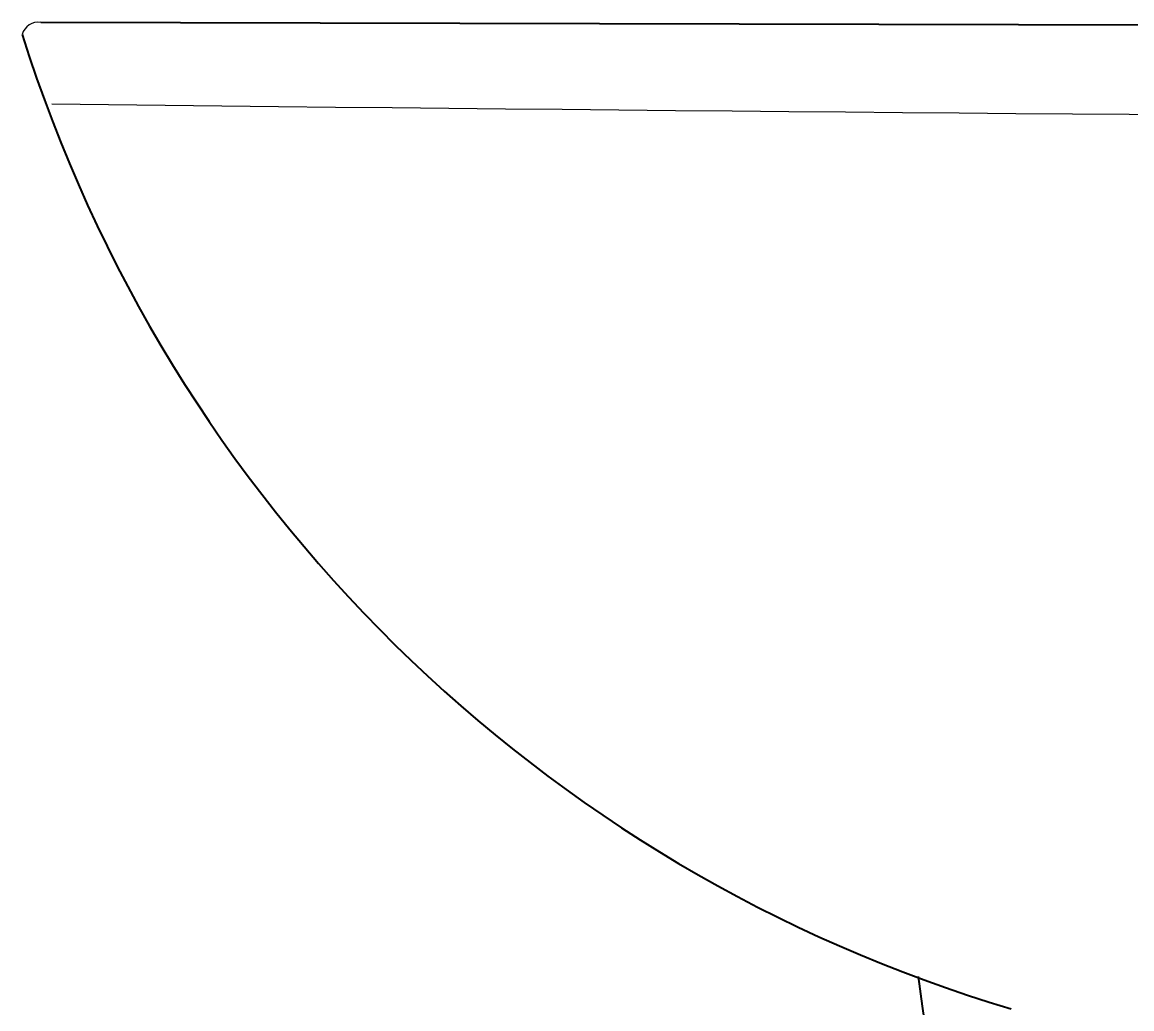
# Model space of a CAD drawing. Extents: x 63409 to 65835, y 58125 to 61555.
# Drawn here: x 63944.2 to 64121.7, y 59721.7 to 59879.6 of the extents above; entities that cross this region are included whole.
import ezdxf

# ---------------------------------------------------------------- set-up
doc = ezdxf.new("R2010")
doc.units = 0
doc.header["$MEASUREMENT"] = 0
doc.layers.get('0').update_dxf_attribs({"linetype": 'CONTINUOUS'})
doc.layers.add('LINE', color=7, linetype='CONTINUOUS')
doc.layers.add('OUTLINE', color=11, linetype='CONTINUOUS', lineweight=40)

msp = doc.modelspace()

# ---------------------------------------------------------------- linework, layer by layer
msp.add_arc((63946.75437870384, 59876.87761340478), 2.675228831031266, 81.67866763747219, 164.746468651706)
at = {"layer": 'LINE', "color": 0}
msp.add_arc((64484.49128992036, 106795.3532931316), 46931.93049681548, 269.3461408272602, 270.0549913251221, dxfattribs=at)
at = {"layer": 'OUTLINE', "color": 0}
msp.add_line((64530.41586939491, 59878.07136778782), (63947.14155015626, 59879.52467735656), dxfattribs=at)
for centre, radius, start, end in [((64169.80624540354, 59948.43523007957), 236.4961785897505, 197.433461405195, 253.4442794963706), ((67653.34982764759, 60221.67714121642), 3600, 187.899868646398, 192.7539316168631)]:
    msp.add_arc(centre, radius, start, end, dxfattribs=at)

doc.saveas('drawing.dxf')
